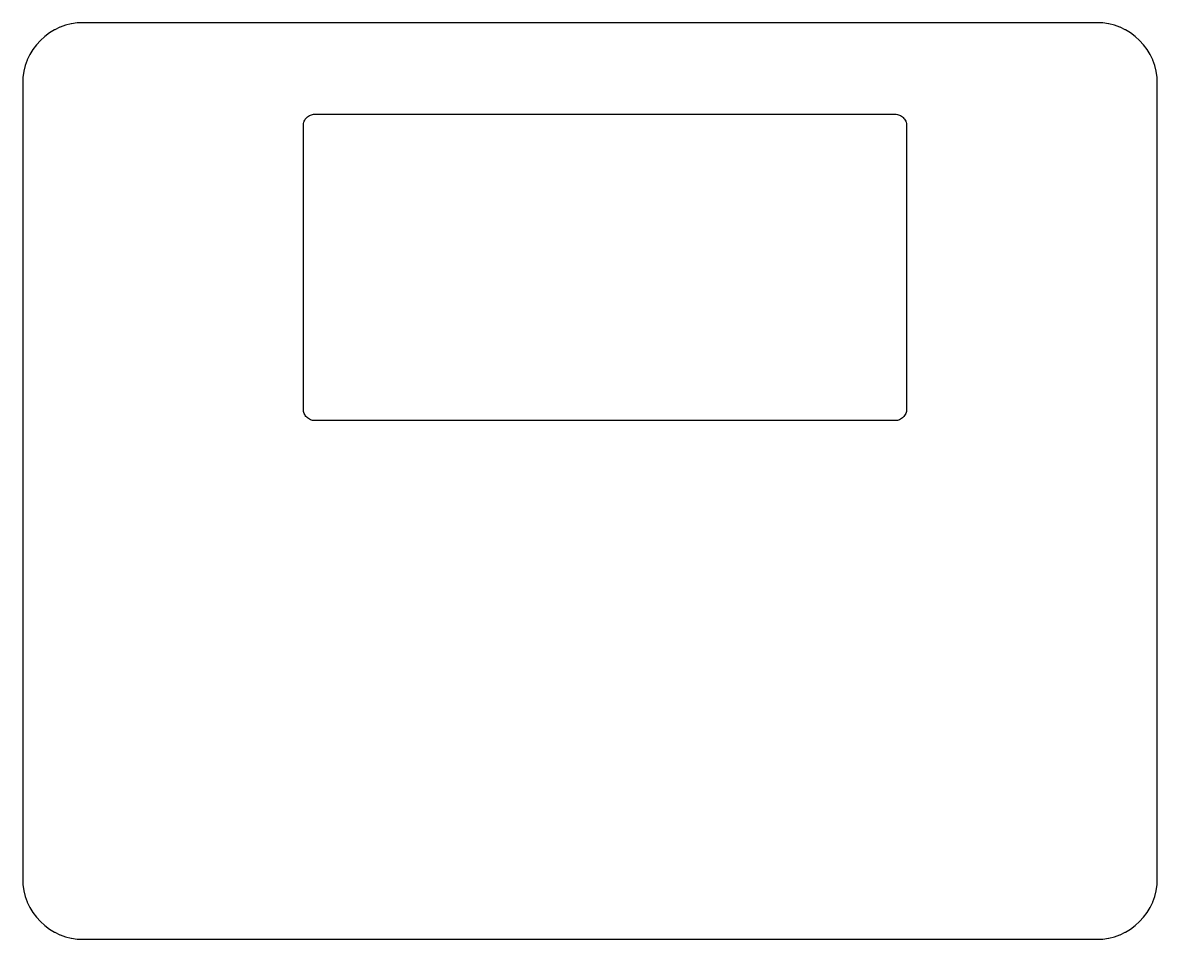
# Model space of a CAD drawing. Header units: millimetres. Extents: x -0.1 to 94.8, y -76.5 to 0.1.
import ezdxf

# ---------------------------------------------------------------- set-up
doc = ezdxf.new("R2010")
doc.units = ezdxf.units.MM

msp = doc.modelspace()

# ---------------------------------------------------------------- linework, layer by layer
for points in [[(89.7, 0.05), (5, 0.05), (4.998, 0.05), (4.507, 0.026), (4.503, 0.025), (4.017, -0.047), (4.012, -0.048), (3.536, -0.167), (3.532, -0.168), (3.07, -0.334), (3.065, -0.335), (2.622, -0.545), (2.617, -0.548), (2.196, -0.8), (2.192, -0.802), (1.798, -1.095), (1.794, -1.098), (1.431, -1.427), (1.427, -1.431), (1.098, -1.794), (1.095, -1.798), (0.802, -2.192), (0.8, -2.196), (0.548, -2.617), (0.545, -2.622), (0.335, -3.065), (0.334, -3.07), (0.168, -3.532), (0.167, -3.536), (0.048, -4.012), (0.047, -4.017), (-0.025, -4.503), (-0.026, -4.507), (-0.05, -4.998), (-0.05, -5), (-0.05, -71.5), (-0.05, -71.502), (-0.026, -71.993), (-0.025, -71.997), (0.047, -72.483), (0.048, -72.488), (0.167, -72.964), (0.168, -72.968), (0.334, -73.43), (0.335, -73.435), (0.545, -73.878), (0.548, -73.883), (0.8, -74.304), (0.802, -74.308), (1.095, -74.702), (1.098, -74.706), (1.427, -75.069), (1.431, -75.073), (1.794, -75.402), (1.798, -75.405), (2.192, -75.698), (2.196, -75.7), (2.617, -75.952), (2.622, -75.955), (3.065, -76.165), (3.07, -76.166), (3.532, -76.332), (3.536, -76.333), (4.012, -76.452), (4.017, -76.453), (4.503, -76.525), (4.507, -76.526), (4.998, -76.55), (5, -76.55), (89.7, -76.55), (89.702, -76.55), (90.193, -76.526), (90.197, -76.525), (90.683, -76.453), (90.688, -76.452), (91.164, -76.333), (91.168, -76.332), (91.63, -76.166), (91.635, -76.165), (92.078, -75.955), (92.083, -75.952), (92.504, -75.7), (92.508, -75.698), (92.902, -75.405), (92.906, -75.402), (93.269, -75.073), (93.273, -75.069), (93.602, -74.706), (93.605, -74.702), (93.898, -74.308), (93.9, -74.304), (94.152, -73.883), (94.155, -73.878), (94.365, -73.435), (94.366, -73.43), (94.532, -72.968), (94.533, -72.964), (94.652, -72.488), (94.653, -72.483), (94.725, -71.997), (94.726, -71.993), (94.75, -71.502), (94.75, -71.5), (94.75, -5), (94.75, -4.998), (94.726, -4.507), (94.725, -4.503), (94.653, -4.017), (94.652, -4.012), (94.533, -3.536), (94.532, -3.532), (94.366, -3.07), (94.365, -3.065), (94.155, -2.622), (94.152, -2.617), (93.9, -2.196), (93.898, -2.192), (93.605, -1.798), (93.602, -1.794), (93.273, -1.431), (93.269, -1.427), (92.906, -1.098), (92.902, -1.095), (92.508, -0.802), (92.504, -0.8), (92.083, -0.548), (92.078, -0.545), (91.635, -0.335), (91.63, -0.334), (91.168, -0.168), (91.164, -0.167), (90.688, -0.048), (90.683, -0.047), (90.197, 0.025), (90.193, 0.026), (89.702, 0.05), (89.7, 0.05)], [(72.943, -7.605), (73.035, -7.618), (73.126, -7.641), (73.214, -7.672), (73.298, -7.712), (73.378, -7.76), (73.453, -7.816), (73.522, -7.878), (73.584, -7.947), (73.64, -8.022), (73.688, -8.102), (73.728, -8.186), (73.759, -8.274), (73.782, -8.365), (73.795, -8.457), (73.8, -8.551), (73.8, -32.249), (73.795, -32.343), (73.782, -32.435), (73.759, -32.526), (73.728, -32.614), (73.688, -32.698), (73.64, -32.778), (73.584, -32.853), (73.522, -32.922), (73.453, -32.984), (73.378, -33.04), (73.298, -33.088), (73.214, -33.128), (73.126, -33.159), (73.035, -33.182), (72.943, -33.195), (72.849, -33.2), (24.351, -33.2), (24.257, -33.195), (24.165, -33.182), (24.074, -33.159), (23.986, -33.128), (23.902, -33.088), (23.822, -33.04), (23.747, -32.984), (23.678, -32.922), (23.616, -32.853), (23.56, -32.778), (23.512, -32.698), (23.472, -32.614), (23.441, -32.526), (23.418, -32.435), (23.405, -32.343), (23.4, -32.249), (23.4, -8.551), (23.405, -8.457), (23.418, -8.365), (23.441, -8.274), (23.472, -8.186), (23.512, -8.102), (23.56, -8.022), (23.616, -7.947), (23.678, -7.878), (23.747, -7.816), (23.822, -7.76), (23.902, -7.712), (23.986, -7.672), (24.074, -7.641), (24.165, -7.618), (24.257, -7.605), (24.351, -7.6), (72.849, -7.6), (72.943, -7.605)]]:
    msp.add_lwpolyline(points, close=True)

doc.saveas('drawing.dxf')
